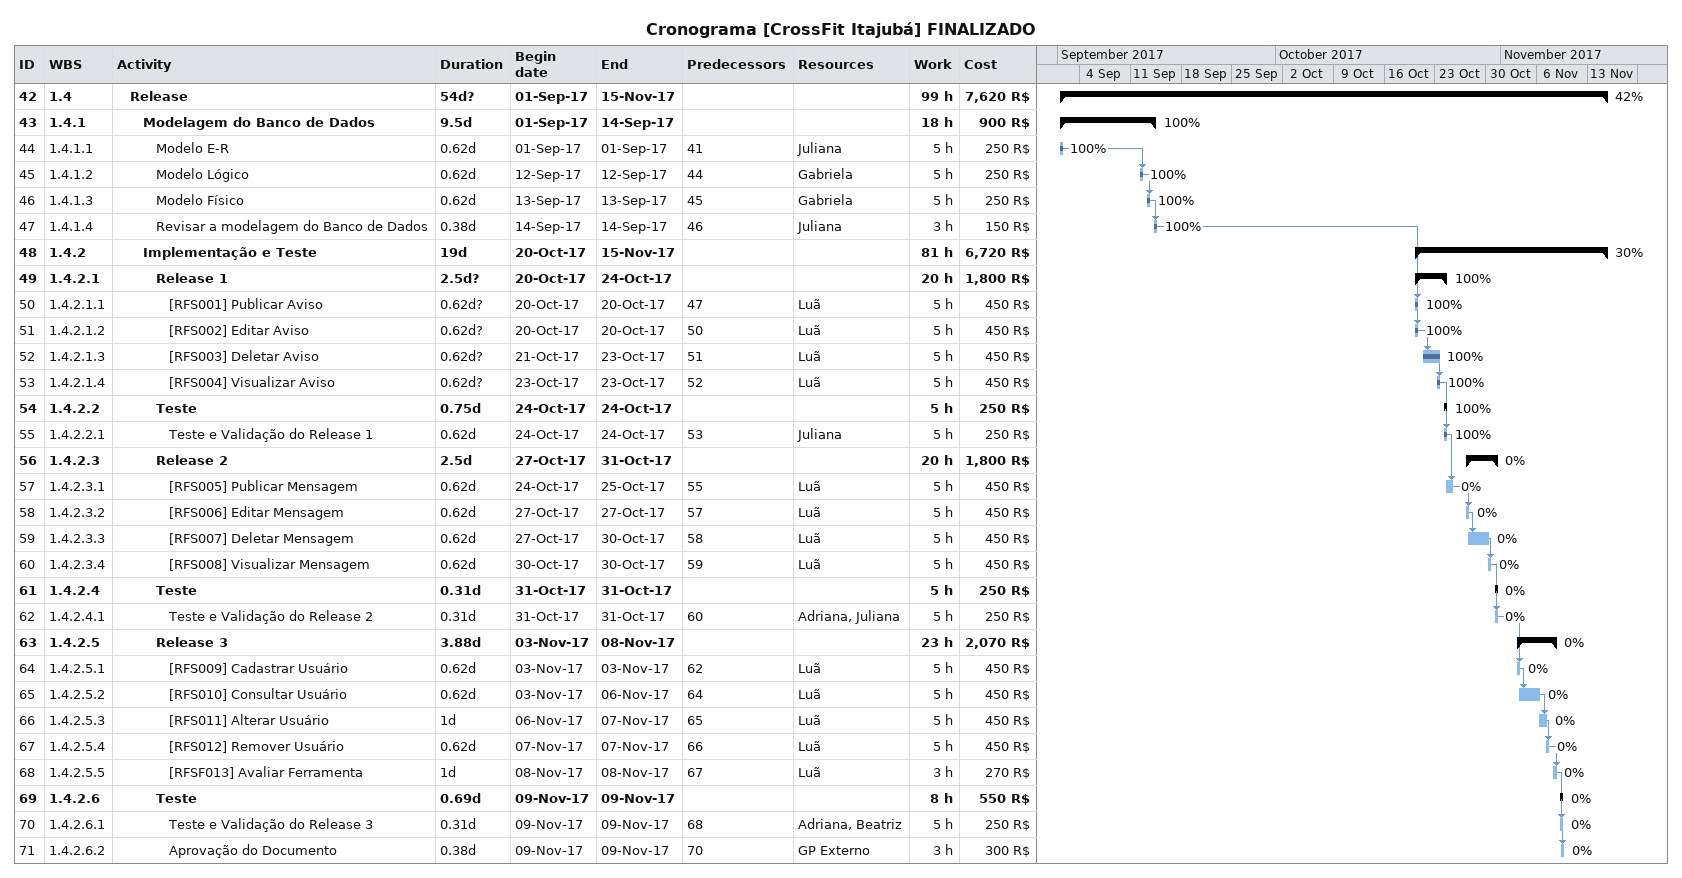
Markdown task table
Cronograma [CrossFit Itajubá] FINALIZADO

| ID | WBS | Task | Duration | Start | Finish | Predecessors | Resources | % complete | Work (h) | Cost (R$) |
|---|---|---|---|---|---|---|---|---|---|---|
| 42 | 1.4 | **Release** | 54d? | 2017-09-01 | 2017-11-15 |  |  | 42 | 99 | 7620 |
| 43 | 1.4.1 | **Modelagem do Banco de Dados** | 9.5d | 2017-09-01 | 2017-09-14 |  |  | 100 | 18 | 900 |
| 44 | 1.4.1.1 | Modelo E-R | 0.62d | 2017-09-01 | 2017-09-01 | 41 | Juliana | 100 | 5 | 250 |
| 45 | 1.4.1.2 | Modelo Lógico | 0.62d | 2017-09-12 | 2017-09-12 | 44 | Gabriela | 100 | 5 | 250 |
| 46 | 1.4.1.3 | Modelo Físico | 0.62d | 2017-09-13 | 2017-09-13 | 45 | Gabriela | 100 | 5 | 250 |
| 47 | 1.4.1.4 | Revisar a modelagem do Banco de Dados | 0.38d | 2017-09-14 | 2017-09-14 | 46 | Juliana | 100 | 3 | 150 |
| 48 | 1.4.2 | **Implementação e Teste** | 19d | 2017-10-20 | 2017-11-15 |  |  | 30 | 81 | 6720 |
| 49 | 1.4.2.1 | **Release 1** | 2.5d? | 2017-10-20 | 2017-10-24 |  |  | 100 | 20 | 1800 |
| 50 | 1.4.2.1.1 | [RFS001] Publicar Aviso | 0.62d? | 2017-10-20 | 2017-10-20 | 47 | Luã | 100 | 5 | 450 |
| 51 | 1.4.2.1.2 | [RFS002] Editar Aviso | 0.62d? | 2017-10-20 | 2017-10-20 | 50 | Luã | 100 | 5 | 450 |
| 52 | 1.4.2.1.3 | [RFS003] Deletar Aviso | 0.62d? | 2017-10-21 | 2017-10-23 | 51 | Luã | 100 | 5 | 450 |
| 53 | 1.4.2.1.4 | [RFS004] Visualizar Aviso | 0.62d? | 2017-10-23 | 2017-10-23 | 52 | Luã | 100 | 5 | 450 |
| 54 | 1.4.2.2 | **Teste** | 0.75d | 2017-10-24 | 2017-10-24 |  |  | 100 | 5 | 250 |
| 55 | 1.4.2.2.1 | Teste e Validação do Release 1 | 0.62d | 2017-10-24 | 2017-10-24 | 53 | Juliana | 100 | 5 | 250 |
| 56 | 1.4.2.3 | **Release 2** | 2.5d | 2017-10-27 | 2017-10-31 |  |  | 0 | 20 | 1800 |
| 57 | 1.4.2.3.1 | [RFS005] Publicar Mensagem | 0.62d | 2017-10-24 | 2017-10-25 | 55 | Luã | 0 | 5 | 450 |
| 58 | 1.4.2.3.2 | [RFS006] Editar Mensagem | 0.62d | 2017-10-27 | 2017-10-27 | 57 | Luã | 0 | 5 | 450 |
| 59 | 1.4.2.3.3 | [RFS007] Deletar Mensagem | 0.62d | 2017-10-27 | 2017-10-30 | 58 | Luã | 0 | 5 | 450 |
| 60 | 1.4.2.3.4 | [RFS008] Visualizar Mensagem | 0.62d | 2017-10-30 | 2017-10-30 | 59 | Luã | 0 | 5 | 450 |
| 61 | 1.4.2.4 | **Teste** | 0.31d | 2017-10-31 | 2017-10-31 |  |  | 0 | 5 | 250 |
| 62 | 1.4.2.4.1 | Teste e Validação do Release 2 | 0.31d | 2017-10-31 | 2017-10-31 | 60 | Adriana, Juliana | 0 | 5 | 250 |
| 63 | 1.4.2.5 | **Release 3** | 3.88d | 2017-11-03 | 2017-11-08 |  |  | 0 | 23 | 2070 |
| 64 | 1.4.2.5.1 | [RFS009] Cadastrar Usuário | 0.62d | 2017-11-03 | 2017-11-03 | 62 | Luã | 0 | 5 | 450 |
| 65 | 1.4.2.5.2 | [RFS010] Consultar Usuário | 0.62d | 2017-11-03 | 2017-11-06 | 64 | Luã | 0 | 5 | 450 |
| 66 | 1.4.2.5.3 | [RFS011] Alterar Usuário | 1d | 2017-11-06 | 2017-11-07 | 65 | Luã | 0 | 5 | 450 |
| 67 | 1.4.2.5.4 | [RFS012] Remover Usuário | 0.62d | 2017-11-07 | 2017-11-07 | 66 | Luã | 0 | 5 | 450 |
| 68 | 1.4.2.5.5 | [RFSF013] Avaliar Ferramenta | 1d | 2017-11-08 | 2017-11-08 | 67 | Luã | 0 | 3 | 270 |
| 69 | 1.4.2.6 | **Teste** | 0.69d | 2017-11-09 | 2017-11-09 |  |  | 0 | 8 | 550 |
| 70 | 1.4.2.6.1 | Teste e Validação do Release 3 | 0.31d | 2017-11-09 | 2017-11-09 | 68 | Adriana, Beatriz | 0 | 5 | 250 |
| 71 | 1.4.2.6.2 | Aprovação do Documento | 0.38d | 2017-11-09 | 2017-11-09 | 70 | GP Externo | 0 | 3 | 300 |
